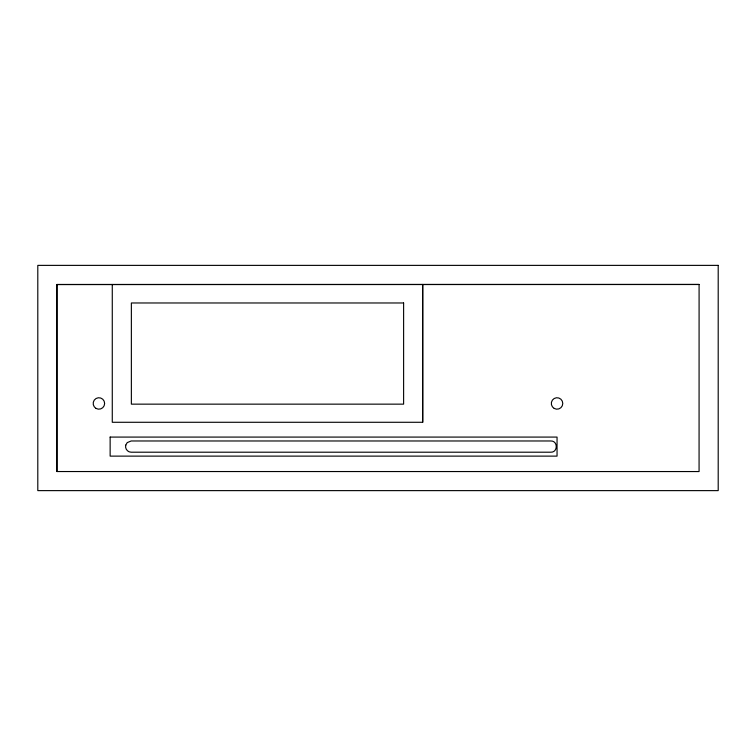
<?xml version="1.0" encoding="UTF-8"?>
<svg xmlns="http://www.w3.org/2000/svg" width="756" height="756" viewBox="0 0 756 756"><rect width="100%" height="100%" fill="white"/><g stroke="black" fill="none" stroke-linecap="round" stroke-linejoin="round"><path stroke-width="1.13" d="M56.889 471.536L56.889 284.473L699.092 284.473L699.073 471.555L56.889 471.536L56.889 284.473M56.927 284.549L699.092 284.473M422.698 422.283L422.698 284.464L422.698 422.283L112.275 422.283L112.275 284.464M110.14 437.081L110.14 456.123L557.049 456.123L557.049 437.081L110.14 437.081M125.751 445.133C124.768 448.554 127.622 452.268 131.175 452.201L550.831 452.201C558.032 452.475 558.041 440.701 550.831 440.975L131.175 440.975L127.206 442.619L125.751 445.142M718.2 265.375L37.8 265.375L37.8 490.625L718.2 490.625L718.2 265.375M403.61 302.976L131.364 302.976L131.364 404.148L403.61 404.148L403.61 302.976M554.186 408.42A5.727 5.727 0 0 0 562.776 403.458A5.727 5.727 0 0 0 554.186 398.497A5.727 5.727 0 0 0 554.186 408.42M96.04 408.42A5.727 5.727 0 0 0 104.63 403.458A5.727 5.727 0 0 0 96.04 398.497A5.727 5.727 0 0 0 96.04 408.42"/></g></svg>
